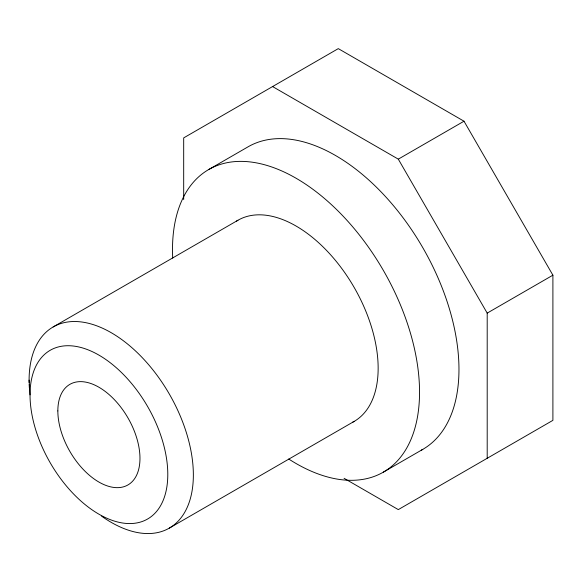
<?xml version="1.0" encoding="UTF-8"?>
<svg xmlns="http://www.w3.org/2000/svg" width="582" height="582" viewBox="0 0 582 582"><rect width="100%" height="100%" fill="white"/><g stroke="black" fill="none" stroke-linecap="round" stroke-linejoin="round"><path stroke-width="0.87" d="M208.676 169.566L248.099 146.802A174.687 100.853 60 0 1 423.536 248.965A174.687 100.853 60 0 1 421.259 450.221M53.158 326.946L237.943 220.258M272.58 86.565L398.299 159.148L464.007 121.209L552.9 275.184L552.9 420.349L398.299 509.606L344.086 478.309M487.199 458.281L487.199 313.116L552.9 275.184M169.304 528.121L354.096 421.433M383.363 472.126L422.787 449.369M464.007 121.209L338.288 48.626L183.686 137.89L183.686 199.582M398.299 159.148L487.199 313.116M29.1 380.119L30.031 394.88A97.405 56.236 60 0 0 133.351 523.407A97.405 56.236 60 0 0 133.351 385.655A97.405 56.236 60 0 0 30.031 394.88M29.129 382.68A116.145 67.061 60 0 1 112.966 333.726A116.145 67.061 60 0 1 193.159 481.394A116.145 67.061 60 0 1 101.617 516.169M29.369 387.947A116.145 67.061 60 0 1 29.18 384.418M236.459 221.16A116.145 67.061 60 0 1 354.096 287.319A116.145 67.061 60 0 1 352.568 422.27M172.716 258.095A174.687 100.853 60 0 1 293.583 176.833A174.687 100.853 60 0 1 419.52 394.96A174.687 100.853 60 0 1 288.708 459.009M57.844 410.936A58.076 33.53 60 0 0 119.441 487.563A58.076 33.53 60 0 0 119.441 405.436A58.076 33.53 60 0 0 57.844 410.936"/></g></svg>
